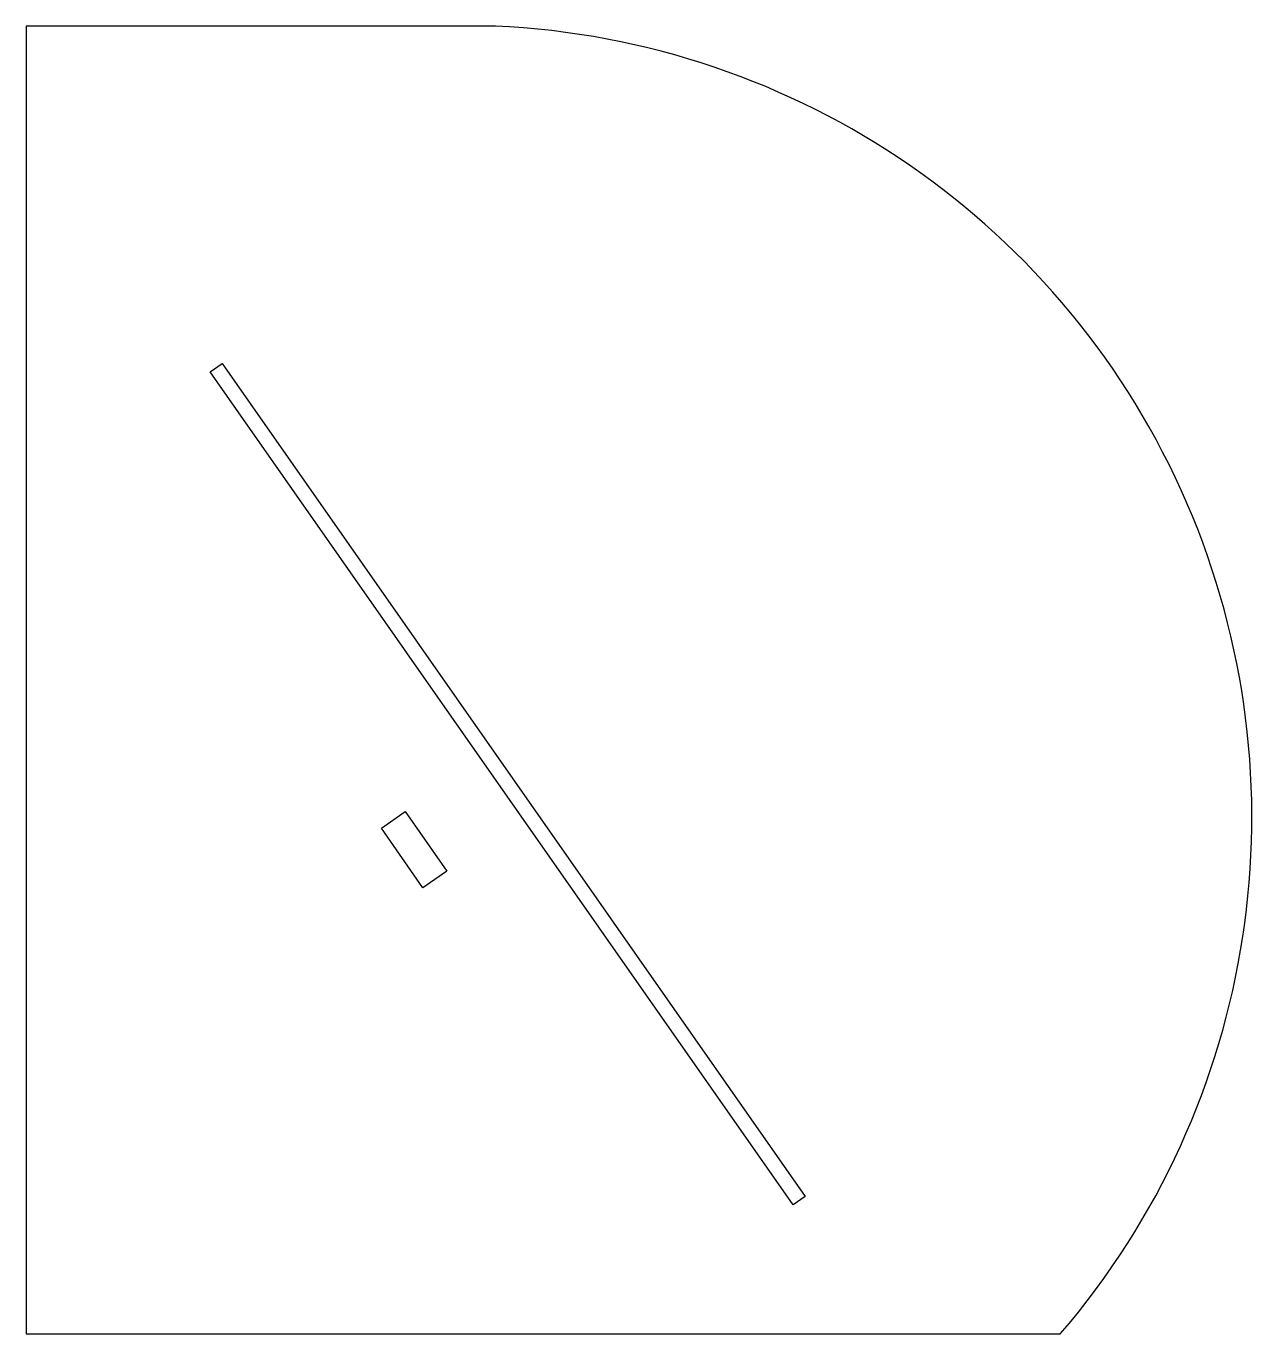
# Model space of a CAD drawing. Header units: inches. Extents: x -17.2 to 3.9, y -11.3 to 11.2.
import ezdxf

# ---------------------------------------------------------------- set-up
doc = ezdxf.new("R2010")
doc.units = ezdxf.units.IN
doc.layers.get('0').update_dxf_attribs({"linetype": 'CONTINUOUS'})

msp = doc.modelspace()

# ---------------------------------------------------------------- linework, layer by layer
msp.add_lwpolyline([(-17.25, -11.25), (0.553, -11.25, 0.626002), (-9.172, 11.25), (-17.25, 11.25)], format="xyb", close=True)
for points in [[(-13.876, 5.448), (-3.838, -8.888), (-4.043, -9.031), (-14.081, 5.304)], [(-11.135, -2.552), (-10.725, -2.265), (-10.008, -3.289), (-10.418, -3.576)]]:
    msp.add_lwpolyline(points, close=True)

doc.saveas('drawing.dxf')
